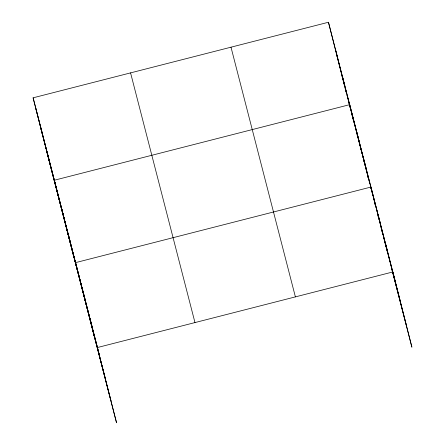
<?xml version="1.0" encoding="UTF-8"?>
<svg xmlns="http://www.w3.org/2000/svg" width="445" height="445" viewBox="0 0 445 445"><rect width="100%" height="100%" fill="white"/><g stroke="black" fill="none" stroke-linecap="round" stroke-linejoin="round"><path stroke-width="0.67" d="M33.102 97.822L116.54 422.75L33.102 97.822L328.46 22.25L395.054 280.611M97.505 347.517L392.863 271.945L411.898 347.178L391.867 269.52M343.123 79.683L336.214 52.883L341.771 74.849M343.295 80.35L350.209 107.145M350.382 107.818L357.463 135.286L349.714 104.647L54.357 180.225L73.392 255.452M357.635 135.953L400.611 302.578M343.495 81.546L341.938 75.516L343.457 81.507M343.84 82.887L344.358 84.895M344.703 86.235L346.605 93.606M346.95 94.946L347.467 96.954M347.812 98.295L348.852 102.311M349.025 102.984L350.577 109.014M350.921 110.349L355.071 126.43M355.416 127.771L356.106 130.452M356.278 131.119L358.18 138.49M358.525 139.83L361.29 150.549M361.635 151.884L362.152 153.898M362.503 155.238L363.192 157.914L362.519 155.255M363.365 158.587L365.267 165.952M365.612 167.292L368.377 178.011M368.721 179.352L369.756 183.373M370.446 186.055L372.866 195.433M373.21 196.768L375.458 205.479M376.325 208.827L376.843 210.841M377.532 213.517L379.09 219.546M379.435 220.887L379.952 222.895M380.297 224.236L383.062 234.954M383.406 236.295L384.441 240.317L383.434 236.323M386.649 248.872L384.78 241.629L386.633 248.966M386.989 250.185L390.215 262.689M390.554 264.007L391.572 267.957M391.745 268.613L406.341 325.212M348.708 102.172L349.225 104.18M349.57 105.521L350.087 107.529M351.817 114.232L352.334 116.24M352.679 117.58L353.719 121.596M357.174 134.996L357.691 137.004M360.283 147.056L360.8 149.064M363.393 159.115L363.91 161.123M364.255 162.464L364.778 164.472M366.502 171.175L367.019 173.183M367.364 174.523L368.404 178.54M370.479 186.583L370.997 188.591M374.968 203.999L375.485 206.007M378.078 216.059L378.6 218.067M381.187 228.113L381.71 230.126M382.055 231.467L382.745 234.142M384.302 240.172L384.819 242.186M385.164 243.521L385.682 245.534M230.994 47.187L295.391 296.882M130.569 72.885L194.971 322.58M35.294 106.494L99.697 356.189M40.851 128.46L105.254 378.15M46.58 151.089L110.983 400.784M385.565 243.649L387.756 252.315M378.267 215.347L380.458 224.019M383.095 234.988L370.963 187.05L75.605 262.622L94.646 337.855M386.972 250.301L387.473 252.298M388.318 255.625L388.824 257.622M363.882 159.583L366.074 168.249M356.795 132.115L358.993 140.787M357.635 135.948L362.18 153.92M363.865 160.578L365.212 165.902M366.057 169.234L366.558 171.23M367.403 174.557L368.41 178.551M342.628 77.185L344.819 85.852M335.547 49.718L337.738 58.384M328.46 22.25L336.042 52.221M343.79 82.837L344.803 86.831M345.136 88.166L346.149 92.16M90.207 319.221L92.399 327.887M82.903 290.919L85.101 299.591M68.524 235.155L70.716 243.821M61.438 207.687L63.629 216.359M47.27 152.757L49.462 161.424M40.184 125.29L42.381 133.956"/></g></svg>
